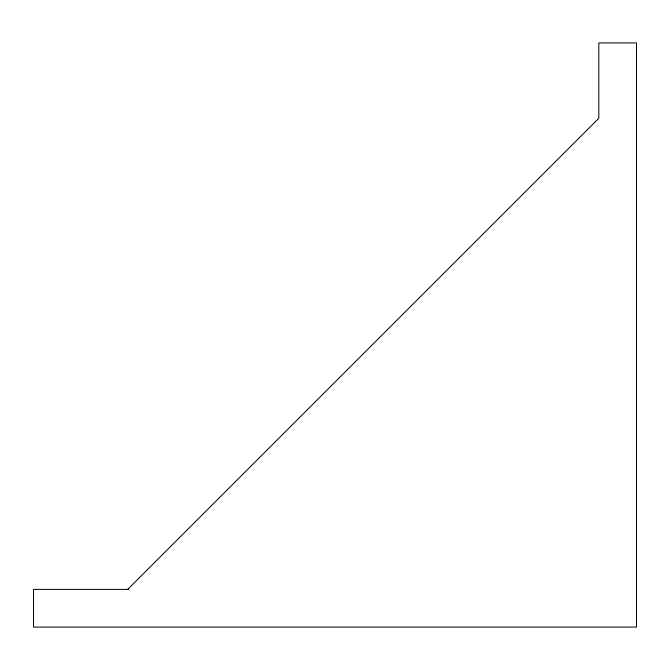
<?xml version="1.0" encoding="UTF-8"?>
<svg xmlns="http://www.w3.org/2000/svg" width="670" height="670" viewBox="0 0 670 670"><rect width="100%" height="100%" fill="white"/><g stroke="black" fill="none" stroke-linecap="round" stroke-linejoin="round"><path stroke-width="1" d="M127.719 589.391L598.812 118.297L598.812 42.922L636.5 42.922L636.5 627.078L33.5 627.078L33.5 589.391L128.732 589.391"/></g></svg>
